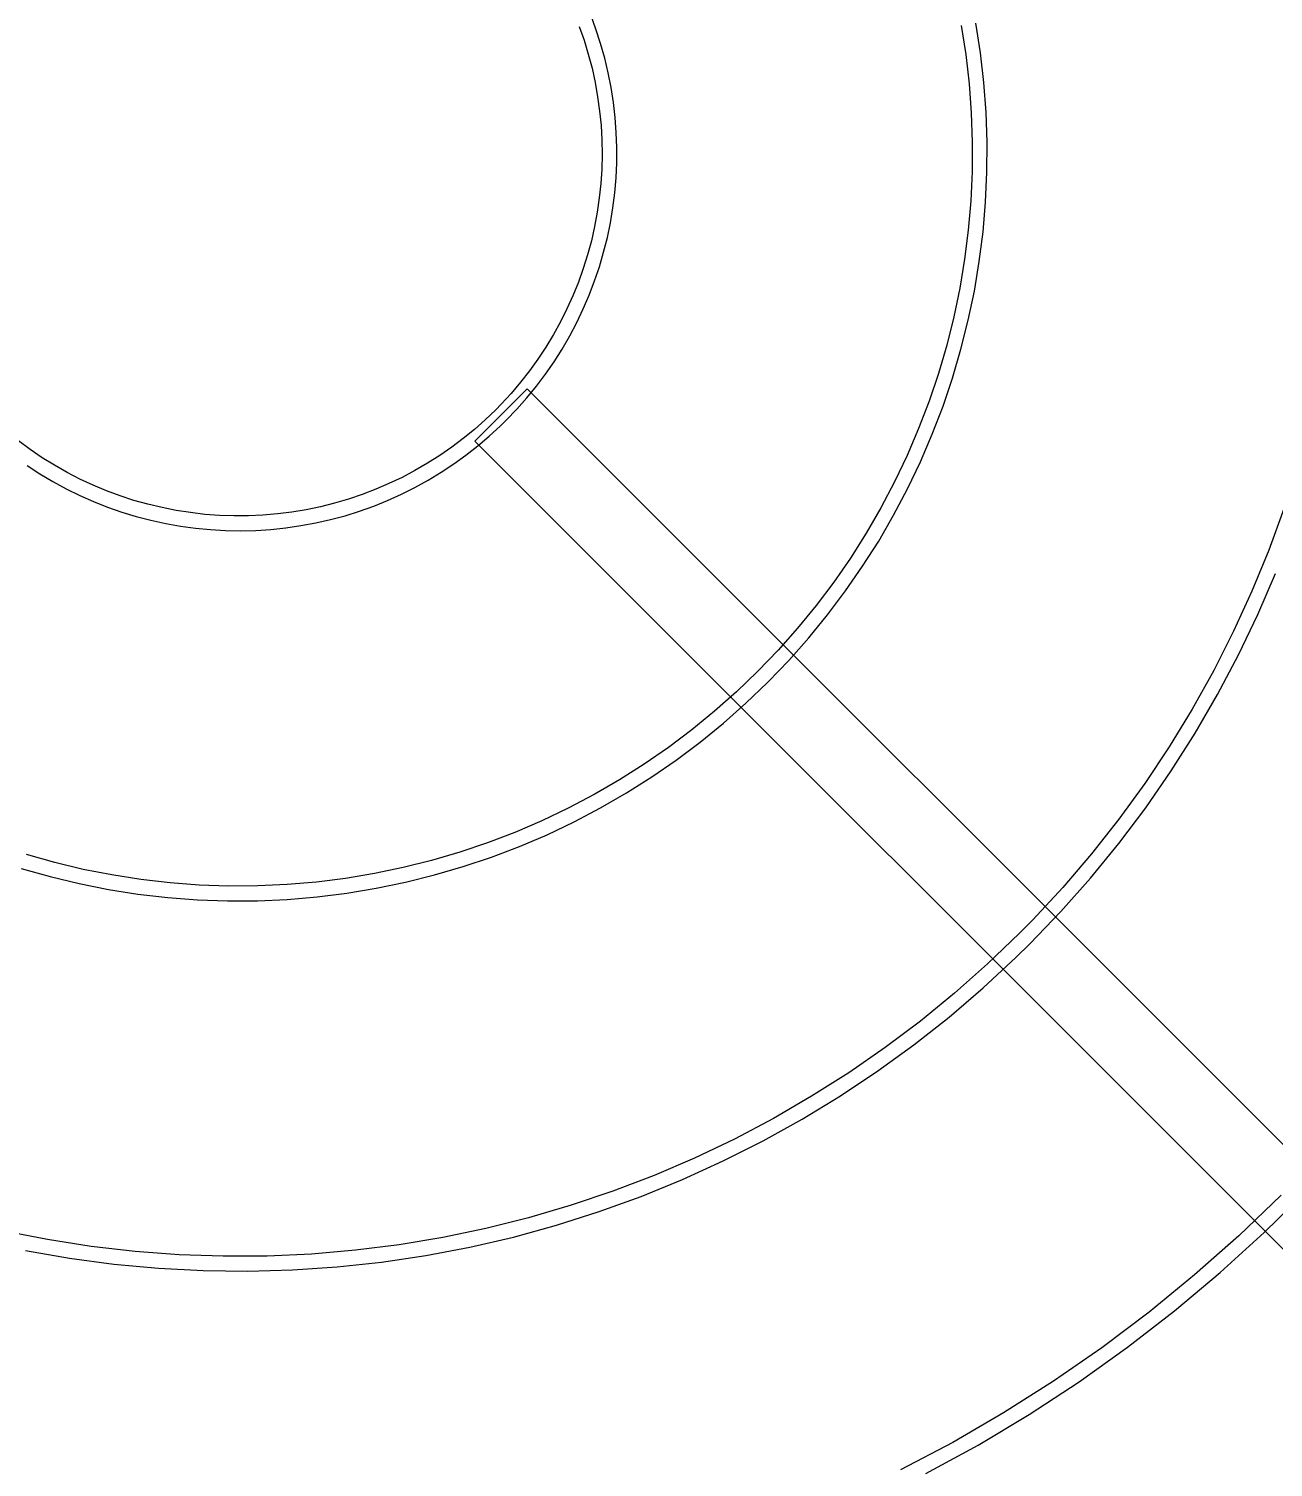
# Model space of a CAD drawing. Header units: millimetres. Extents: x -22227 to 20164, y 15335 to 61747.
# Drawn here: x -6301.8 to -6133.8, y 59269.5 to 59463.7 of the extents above; entities that cross this region are included whole.
import ezdxf

# ---------------------------------------------------------------- set-up
doc = ezdxf.new("R2010")
doc.units = ezdxf.units.MM
for name, color, linetype, lineweight in [('A-ANNO-DIMS', 7, 'Continuous', 9), ('A-ANNO-DIMS-170', 7, 'Continuous', 9), ('A-DETL-THIN', 7, 'Continuous', 9), ('M-EQPM', 7, 'Continuous', 5)]:
    doc.layers.add(name, color=color, linetype=linetype, lineweight=lineweight)
doc.styles.add('Arial_2', font='arial.ttf', dxfattribs={"width": 0.8, "height": 340})
doc.dimstyles.new('AK_DIM_2_0_Arial', dxfattribs={"dimscale": 304.8, "dimtxt": 346.888196, "dimasz": 0.278871, "dimexe": 0.557743, "dimexo": 0.557743, "dimgap": 0.055774, "dimtad": 1, "dimdec": 0, "dimzin": 0, "dimdsep": 46, "dimtxsty": 'Arial_2', "dimblk1": 'OBLIQUE', "dimblk2": 'OBLIQUE', "dimsah": 1, "dimcen": 0.09, "dimadec": 0, "dimazin": 0, "dimtfac": 1, "dimtdec": 4, "dimtix": 1, "dimtmove": 0, "dimatfit": 3, "dimfxl": 1, "dimtvp": 1, "dimtolj": 1, "dimtzin": 0, "dimarcsym": 2})

# ---------------------------------------------------------------- blocks, each defined once
blk = doc.blocks.new('DanNong_VRV - OD-A-1-1235631-MẶT BẰNG BỐ TRÍ THIẾT BỊ')
at = {"layer": 'M-EQPM'}
for p, q in [((-403.61, 156.4), (-410.68, 149.33)), ((-403.61, 156.4), (-410.68, 149.33)), ((-214.1, -33.1), (-403.61, 156.4)), ((-403.61, 156.4), (-211.28, -35.93)), ((-218.35, -43), (-410.68, 149.33)), ((-410.68, 149.33), (-221.18, -40.17))]:
    blk.add_line(p, q, dxfattribs=at)
at = {"layer": 'M-EQPM', "flags": 128}
for points in [[(-301.45, 140.2), (-303.48, 134.6), (-305.74, 129.08), (-308.21, 123.66), (-310.9, 118.34), (-313.8, 113.13), (-316.91, 108.05), (-320.22, 103.09), (-323.72, 98.27), (-327.41, 93.59), (-331.29, 89.06), (-335.34, 84.69), (-337.14, 82.86)], [(-335.73, 81.45), (-331.54, 85.8), (-327.54, 90.32), (-323.71, 95), (-320.08, 99.82), (-316.64, 104.79), (-313.41, 109.89), (-310.38, 115.11), (-307.56, 120.46), (-304.96, 125.91), (-302.58, 131.46)], [(-345.01, 205.45), (-344.4, 201.53), (-343.95, 197.6), (-343.65, 193.65), (-343.51, 189.69), (-343.53, 185.74), (-343.71, 181.78), (-344.05, 177.83), (-344.54, 173.91), (-345.19, 170), (-346, 166.12), (-346.96, 162.28), (-348.07, 158.48), (-349.34, 154.73), (-350.75, 151.03), (-352.31, 147.39), (-354.02, 143.82), (-355.86, 140.31), (-357.85, 136.89), (-359.97, 133.54), (-362.22, 130.29), (-364.6, 127.12), (-367.11, 124.06), (-369.73, 121.09), (-372.48, 118.24), (-372.5, 118.22)], [(-371.08, 116.8), (-368.28, 119.72), (-365.6, 122.74), (-363.05, 125.87), (-360.62, 129.1), (-358.32, 132.42), (-356.15, 135.83), (-354.13, 139.32), (-352.24, 142.9), (-350.5, 146.54), (-348.91, 150.25), (-347.46, 154.03), (-346.17, 157.85), (-345.04, 161.73), (-344.05, 165.65), (-343.23, 169.6), (-342.57, 173.59), (-342.06, 177.6), (-341.72, 181.62), (-341.53, 185.66), (-341.51, 189.7), (-341.65, 193.73), (-341.95, 197.76), (-342.41, 201.78), (-343.04, 205.77)], [(-406.44, 152.16), (-405.02, 153.63), (-403.67, 155.16), (-402.38, 156.74), (-401.15, 158.37), (-399.99, 160.04), (-398.9, 161.77), (-397.88, 163.53), (-396.92, 165.33), (-396.05, 167.18), (-395.24, 169.05), (-394.51, 170.96), (-393.86, 172.89), (-393.29, 174.85), (-392.79, 176.82), (-392.37, 178.82), (-392.04, 180.83), (-391.78, 182.86), (-391.61, 184.89), (-391.52, 186.93), (-391.51, 188.97), (-391.58, 191.01), (-391.73, 193.04), (-391.96, 195.07), (-392.28, 197.08), (-392.67, 199.08), (-393.14, 201.07), (-393.7, 203.03), (-394.33, 204.97), (-395.04, 206.88)], [(-396.58, 205.31), (-395.93, 203.46), (-395.36, 201.58), (-394.86, 199.69), (-394.44, 197.77), (-394.1, 195.84), (-393.83, 193.9), (-393.64, 191.95), (-393.53, 190), (-393.5, 188.04), (-393.55, 186.08), (-393.67, 184.12), (-393.88, 182.17), (-394.16, 180.23), (-394.51, 178.31), (-394.95, 176.39), (-395.46, 174.5), (-396.05, 172.63), (-396.71, 170.79), (-397.44, 168.97), (-398.25, 167.18), (-399.12, 165.43), (-400.07, 163.71), (-401.08, 162.04), (-402.16, 160.4), (-403.31, 158.81), (-404.52, 157.27), (-405.78, 155.77), (-407.11, 154.33), (-407.85, 153.57)], [(-471.14, 146.02), (-469.43, 144.91), (-467.67, 143.87), (-465.88, 142.9), (-464.05, 142), (-462.18, 141.17), (-460.28, 140.42), (-458.36, 139.75), (-456.41, 139.16), (-454.43, 138.64), (-452.44, 138.2), (-450.43, 137.84), (-448.41, 137.57), (-446.38, 137.37), (-444.35, 137.26), (-442.31, 137.22), (-440.27, 137.27), (-438.23, 137.4), (-436.2, 137.61), (-434.18, 137.91), (-432.18, 138.28), (-430.19, 138.73), (-428.22, 139.26), (-426.27, 139.87), (-424.35, 140.56), (-422.46, 141.32), (-420.6, 142.16), (-418.78, 143.08), (-416.99, 144.06), (-415.25, 145.12), (-413.54, 146.24), (-411.89, 147.43), (-410.28, 148.69), (-408.73, 150.01), (-407.22, 151.39), (-406.44, 152.16)], [(-407.85, 153.57), (-409.27, 152.22), (-410.73, 150.92), (-412.25, 149.68), (-413.81, 148.5), (-415.43, 147.38), (-417.08, 146.33), (-418.78, 145.35), (-420.51, 144.43), (-422.28, 143.59), (-424.08, 142.82), (-425.91, 142.12), (-427.77, 141.49), (-429.65, 140.94), (-431.55, 140.46), (-433.47, 140.06), (-435.4, 139.74), (-437.35, 139.49), (-439.3, 139.33), (-441.26, 139.24), (-443.22, 139.23), (-445.17, 139.3), (-447.13, 139.44), (-449.08, 139.67), (-451.01, 139.97), (-452.93, 140.35), (-454.84, 140.8), (-456.73, 141.33), (-458.59, 141.94), (-460.43, 142.62), (-462.24, 143.37), (-464.02, 144.2), (-465.76, 145.09), (-467.47, 146.06), (-469.13, 147.09), (-470.76, 148.19), (-472.33, 149.35)], [(-471.95, 91.61), (-468.06, 90.51), (-464.13, 89.57), (-460.17, 88.78), (-456.18, 88.15), (-452.17, 87.69), (-448.14, 87.38), (-444.1, 87.24), (-440.06, 87.25), (-436.03, 87.43), (-432, 87.77), (-427.99, 88.27), (-424.01, 88.93), (-420.05, 89.75), (-416.13, 90.73), (-412.25, 91.86), (-408.43, 93.14), (-404.65, 94.58), (-400.94, 96.17), (-397.29, 97.91), (-393.71, 99.79), (-390.22, 101.81), (-386.8, 103.97), (-383.48, 106.26), (-380.25, 108.69), (-377.12, 111.24), (-374.09, 113.92), (-371.17, 116.71), (-371.08, 116.8)], [(-372.5, 118.22), (-375.35, 115.48), (-378.31, 112.85), (-381.38, 110.34), (-384.54, 107.96), (-387.8, 105.71), (-391.14, 103.59), (-394.57, 101.6), (-398.07, 99.75), (-401.64, 98.05), (-405.28, 96.48), (-408.98, 95.07), (-412.73, 93.8), (-416.53, 92.69), (-420.37, 91.73), (-424.25, 90.92), (-428.16, 90.27), (-432.08, 89.77), (-436.03, 89.43), (-439.99, 89.25), (-443.95, 89.23), (-447.9, 89.37), (-451.85, 89.67), (-455.79, 90.12), (-459.7, 90.73), (-463.58, 91.49), (-467.43, 92.41), (-471.25, 93.49)], [(-337.14, 82.86), (-341.44, 78.73), (-345.9, 74.78), (-350.51, 71.01), (-355.27, 67.42), (-360.17, 64.03), (-365.2, 60.84), (-370.36, 57.85), (-375.63, 55.07), (-381.01, 52.5), (-386.49, 50.15), (-392.05, 48.02), (-397.7, 46.12), (-403.42, 44.44), (-409.2, 42.99), (-415.03, 41.78), (-420.91, 40.79), (-426.82, 40.05), (-432.76, 39.54), (-438.72, 39.27), (-444.68, 39.24), (-450.63, 39.44), (-456.57, 39.89), (-462.5, 40.57), (-468.38, 41.49), (-474.23, 42.64)], [(-471.36, 40.01), (-465.41, 38.97), (-459.42, 38.17), (-453.4, 37.62), (-447.37, 37.3), (-441.33, 37.23), (-435.3, 37.39), (-429.27, 37.8), (-423.27, 38.45), (-417.29, 39.34), (-411.36, 40.47), (-405.48, 41.83), (-399.65, 43.43), (-393.9, 45.26), (-388.22, 47.32), (-382.63, 49.6), (-377.13, 52.11), (-371.74, 54.83), (-366.46, 57.76), (-361.31, 60.91), (-356.28, 64.26), (-351.39, 67.81), (-346.65, 71.55), (-342.06, 75.47), (-337.63, 79.58), (-335.73, 81.45)], [(-301.79, 47.51), (-307.53, 41.99), (-313.48, 36.71), (-319.64, 31.67), (-326, 26.89), (-332.55, 22.36), (-339.27, 18.09), (-346.15, 14.1), (-353.19, 10.39)], [(-349.78, 9.89), (-342.72, 13.74), (-335.82, 17.87), (-329.09, 22.27), (-322.55, 26.94), (-316.19, 31.86), (-310.04, 37.04), (-304.1, 42.46), (-300.37, 46.09)]]:
    blk.add_lwpolyline(points, dxfattribs=at)
blk = doc.blocks.new('DanNong_VRV - OD-A-1-V174-MẶT BẰNG BỐ TRÍ THIẾT BỊ')
at = {"layer": 'A-DETL-THIN'}
blk.add_line((-371.17, 116.71), (-371.08, 116.8), dxfattribs=at)
at = {"layer": 'M-EQPM'}
for p, q in [((-403.61, 156.4), (-410.68, 149.33)), ((-403.61, 156.4), (-410.68, 149.33)), ((-403.61, 156.4), (-410.68, 149.33)), ((-403.61, 156.4), (-410.68, 149.33)), ((-214.1, -33.1), (-403.61, 156.4)), ((-403.61, 156.4), (-211.28, -35.93)), ((-214.1, -33.1), (-403.61, 156.4)), ((-403.61, 156.4), (-211.28, -35.93)), ((-218.35, -43), (-410.68, 149.33)), ((-410.68, 149.33), (-221.18, -40.17)), ((-218.35, -43), (-410.68, 149.33)), ((-410.68, 149.33), (-221.18, -40.17))]:
    blk.add_line(p, q, dxfattribs=at)
at = {"layer": 'M-EQPM', "flags": 128}
for points in [[(-301.45, 140.2), (-303.48, 134.6), (-305.74, 129.08), (-308.21, 123.66), (-310.9, 118.34), (-313.8, 113.13), (-316.91, 108.05), (-320.22, 103.09), (-323.72, 98.27), (-327.41, 93.59), (-331.29, 89.06), (-335.34, 84.69), (-337.14, 82.86)], [(-301.45, 140.2), (-303.48, 134.6), (-305.74, 129.08), (-308.21, 123.66), (-310.9, 118.34), (-313.8, 113.13), (-316.91, 108.05), (-320.22, 103.09), (-323.72, 98.27), (-327.41, 93.59), (-331.29, 89.06), (-335.34, 84.69), (-337.14, 82.86)], [(-335.73, 81.45), (-331.54, 85.8), (-327.54, 90.32), (-323.71, 95), (-320.08, 99.82), (-316.64, 104.79), (-313.41, 109.89), (-310.38, 115.11), (-307.56, 120.46), (-304.96, 125.91), (-302.58, 131.46)], [(-335.73, 81.45), (-331.54, 85.8), (-327.54, 90.32), (-323.71, 95), (-320.08, 99.82), (-316.64, 104.79), (-313.41, 109.89), (-310.38, 115.11), (-307.56, 120.46), (-304.96, 125.91), (-302.58, 131.46)], [(-345.01, 205.45), (-344.4, 201.53), (-343.95, 197.6), (-343.65, 193.65), (-343.51, 189.69), (-343.53, 185.74), (-343.71, 181.78), (-344.05, 177.83), (-344.54, 173.91), (-345.19, 170), (-346, 166.12), (-346.96, 162.28), (-348.07, 158.48), (-349.34, 154.73), (-350.75, 151.03), (-352.31, 147.39), (-354.02, 143.82), (-355.86, 140.31), (-357.85, 136.89), (-359.97, 133.54), (-362.22, 130.29), (-364.6, 127.12), (-367.11, 124.06), (-369.73, 121.09), (-372.48, 118.24), (-372.5, 118.22)], [(-345.01, 205.45), (-344.4, 201.53), (-343.95, 197.6), (-343.65, 193.65), (-343.51, 189.69), (-343.53, 185.74), (-343.71, 181.78), (-344.05, 177.83), (-344.54, 173.91), (-345.19, 170), (-346, 166.12), (-346.96, 162.28), (-348.07, 158.48), (-349.34, 154.73), (-350.75, 151.03), (-352.31, 147.39), (-354.02, 143.82), (-355.86, 140.31), (-357.85, 136.89), (-359.97, 133.54), (-362.22, 130.29), (-364.6, 127.12), (-367.11, 124.06), (-369.73, 121.09), (-372.48, 118.24), (-372.5, 118.22)], [(-371.08, 116.8), (-368.28, 119.72), (-365.6, 122.74), (-363.05, 125.87), (-360.62, 129.1), (-358.32, 132.42), (-356.15, 135.83), (-354.13, 139.32), (-352.24, 142.9), (-350.5, 146.54), (-348.91, 150.25), (-347.46, 154.03), (-346.17, 157.85), (-345.04, 161.73), (-344.05, 165.65), (-343.23, 169.6), (-342.57, 173.59), (-342.06, 177.6), (-341.72, 181.62), (-341.53, 185.66), (-341.51, 189.7), (-341.65, 193.73), (-341.95, 197.76), (-342.41, 201.78), (-343.04, 205.77)], [(-371.08, 116.8), (-368.28, 119.72), (-365.6, 122.74), (-363.05, 125.87), (-360.62, 129.1), (-358.32, 132.42), (-356.15, 135.83), (-354.13, 139.32), (-352.24, 142.9), (-350.5, 146.54), (-348.91, 150.25), (-347.46, 154.03), (-346.17, 157.85), (-345.04, 161.73), (-344.05, 165.65), (-343.23, 169.6), (-342.57, 173.59), (-342.06, 177.6), (-341.72, 181.62), (-341.53, 185.66), (-341.51, 189.7), (-341.65, 193.73), (-341.95, 197.76), (-342.41, 201.78), (-343.04, 205.77)], [(-406.44, 152.16), (-405.02, 153.63), (-403.67, 155.16), (-402.38, 156.74), (-401.15, 158.37), (-399.99, 160.04), (-398.9, 161.77), (-397.88, 163.53), (-396.92, 165.33), (-396.05, 167.18), (-395.24, 169.05), (-394.51, 170.96), (-393.86, 172.89), (-393.29, 174.85), (-392.79, 176.82), (-392.37, 178.82), (-392.04, 180.83), (-391.78, 182.86), (-391.61, 184.89), (-391.52, 186.93), (-391.51, 188.97), (-391.58, 191.01), (-391.73, 193.04), (-391.96, 195.07), (-392.28, 197.08), (-392.67, 199.08), (-393.14, 201.07), (-393.7, 203.03), (-394.33, 204.97), (-395.04, 206.88)], [(-406.44, 152.16), (-405.02, 153.63), (-403.67, 155.16), (-402.38, 156.74), (-401.15, 158.37), (-399.99, 160.04), (-398.9, 161.77), (-397.88, 163.53), (-396.92, 165.33), (-396.05, 167.18), (-395.24, 169.05), (-394.51, 170.96), (-393.86, 172.89), (-393.29, 174.85), (-392.79, 176.82), (-392.37, 178.82), (-392.04, 180.83), (-391.78, 182.86), (-391.61, 184.89), (-391.52, 186.93), (-391.51, 188.97), (-391.58, 191.01), (-391.73, 193.04), (-391.96, 195.07), (-392.28, 197.08), (-392.67, 199.08), (-393.14, 201.07), (-393.7, 203.03), (-394.33, 204.97), (-395.04, 206.88)], [(-396.58, 205.31), (-395.93, 203.46), (-395.36, 201.58), (-394.86, 199.69), (-394.44, 197.77), (-394.1, 195.84), (-393.83, 193.9), (-393.64, 191.95), (-393.53, 190), (-393.5, 188.04), (-393.55, 186.08), (-393.67, 184.12), (-393.88, 182.17), (-394.16, 180.23), (-394.51, 178.31), (-394.95, 176.39), (-395.46, 174.5), (-396.05, 172.63), (-396.71, 170.79), (-397.44, 168.97), (-398.25, 167.18), (-399.12, 165.43), (-400.07, 163.71), (-401.08, 162.04), (-402.16, 160.4), (-403.31, 158.81), (-404.52, 157.27), (-405.78, 155.77), (-407.11, 154.33), (-407.85, 153.57)], [(-396.58, 205.31), (-395.93, 203.46), (-395.36, 201.58), (-394.86, 199.69), (-394.44, 197.77), (-394.1, 195.84), (-393.83, 193.9), (-393.64, 191.95), (-393.53, 190), (-393.5, 188.04), (-393.55, 186.08), (-393.67, 184.12), (-393.88, 182.17), (-394.16, 180.23), (-394.51, 178.31), (-394.95, 176.39), (-395.46, 174.5), (-396.05, 172.63), (-396.71, 170.79), (-397.44, 168.97), (-398.25, 167.18), (-399.12, 165.43), (-400.07, 163.71), (-401.08, 162.04), (-402.16, 160.4), (-403.31, 158.81), (-404.52, 157.27), (-405.78, 155.77), (-407.11, 154.33), (-407.85, 153.57)], [(-471.14, 146.02), (-469.43, 144.91), (-467.67, 143.87), (-465.88, 142.9), (-464.05, 142), (-462.18, 141.17), (-460.28, 140.42), (-458.36, 139.75), (-456.41, 139.16), (-454.43, 138.64), (-452.44, 138.2), (-450.43, 137.84), (-448.41, 137.57), (-446.38, 137.37), (-444.35, 137.26), (-442.31, 137.22), (-440.27, 137.27), (-438.23, 137.4), (-436.2, 137.61), (-434.18, 137.91), (-432.18, 138.28), (-430.19, 138.73), (-428.22, 139.26), (-426.27, 139.87), (-424.35, 140.56), (-422.46, 141.32), (-420.6, 142.16), (-418.78, 143.08), (-416.99, 144.06), (-415.25, 145.12), (-413.54, 146.24), (-411.89, 147.43), (-410.28, 148.69), (-408.73, 150.01), (-407.22, 151.39), (-406.44, 152.16)], [(-471.14, 146.02), (-469.43, 144.91), (-467.67, 143.87), (-465.88, 142.9), (-464.05, 142), (-462.18, 141.17), (-460.28, 140.42), (-458.36, 139.75), (-456.41, 139.16), (-454.43, 138.64), (-452.44, 138.2), (-450.43, 137.84), (-448.41, 137.57), (-446.38, 137.37), (-444.35, 137.26), (-442.31, 137.22), (-440.27, 137.27), (-438.23, 137.4), (-436.2, 137.61), (-434.18, 137.91), (-432.18, 138.28), (-430.19, 138.73), (-428.22, 139.26), (-426.27, 139.87), (-424.35, 140.56), (-422.46, 141.32), (-420.6, 142.16), (-418.78, 143.08), (-416.99, 144.06), (-415.25, 145.12), (-413.54, 146.24), (-411.89, 147.43), (-410.28, 148.69), (-408.73, 150.01), (-407.22, 151.39), (-406.44, 152.16)], [(-407.85, 153.57), (-409.27, 152.22), (-410.73, 150.92), (-412.25, 149.68), (-413.81, 148.5), (-415.43, 147.38), (-417.08, 146.33), (-418.78, 145.35), (-420.51, 144.43), (-422.28, 143.59), (-424.08, 142.82), (-425.91, 142.12), (-427.77, 141.49), (-429.65, 140.94), (-431.55, 140.46), (-433.47, 140.06), (-435.4, 139.74), (-437.35, 139.49), (-439.3, 139.33), (-441.26, 139.24), (-443.22, 139.23), (-445.17, 139.3), (-447.13, 139.44), (-449.08, 139.67), (-451.01, 139.97), (-452.93, 140.35), (-454.84, 140.8), (-456.73, 141.33), (-458.59, 141.94), (-460.43, 142.62), (-462.24, 143.37), (-464.02, 144.2), (-465.76, 145.09), (-467.47, 146.06), (-469.13, 147.09), (-470.76, 148.19), (-472.33, 149.35)], [(-407.85, 153.57), (-409.27, 152.22), (-410.73, 150.92), (-412.25, 149.68), (-413.81, 148.5), (-415.43, 147.38), (-417.08, 146.33), (-418.78, 145.35), (-420.51, 144.43), (-422.28, 143.59), (-424.08, 142.82), (-425.91, 142.12), (-427.77, 141.49), (-429.65, 140.94), (-431.55, 140.46), (-433.47, 140.06), (-435.4, 139.74), (-437.35, 139.49), (-439.3, 139.33), (-441.26, 139.24), (-443.22, 139.23), (-445.17, 139.3), (-447.13, 139.44), (-449.08, 139.67), (-451.01, 139.97), (-452.93, 140.35), (-454.84, 140.8), (-456.73, 141.33), (-458.59, 141.94), (-460.43, 142.62), (-462.24, 143.37), (-464.02, 144.2), (-465.76, 145.09), (-467.47, 146.06), (-469.13, 147.09), (-470.76, 148.19), (-472.33, 149.35)], [(-471.95, 91.61), (-468.06, 90.51), (-464.13, 89.57), (-460.17, 88.78), (-456.18, 88.15), (-452.17, 87.69), (-448.14, 87.38), (-444.1, 87.24), (-440.06, 87.25), (-436.03, 87.43), (-432, 87.77), (-427.99, 88.27), (-424.01, 88.93), (-420.05, 89.75), (-416.13, 90.73), (-412.25, 91.86), (-408.43, 93.14), (-404.65, 94.58), (-400.94, 96.17), (-397.29, 97.91), (-393.71, 99.79), (-390.22, 101.81), (-386.8, 103.97), (-383.48, 106.26), (-380.25, 108.69), (-377.12, 111.24), (-374.09, 113.92), (-371.17, 116.71), (-371.08, 116.8)], [(-471.95, 91.61), (-468.06, 90.51), (-464.13, 89.57), (-460.17, 88.78), (-456.18, 88.15), (-452.17, 87.69), (-448.14, 87.38), (-444.1, 87.24), (-440.06, 87.25), (-436.03, 87.43), (-432, 87.77), (-427.99, 88.27), (-424.01, 88.93), (-420.05, 89.75), (-416.13, 90.73), (-412.25, 91.86), (-408.43, 93.14), (-404.65, 94.58), (-400.94, 96.17), (-397.29, 97.91), (-393.71, 99.79), (-390.22, 101.81), (-386.8, 103.97), (-383.48, 106.26), (-380.25, 108.69), (-377.12, 111.24), (-374.09, 113.92), (-371.17, 116.71), (-371.08, 116.8)], [(-372.5, 118.22), (-375.35, 115.48), (-378.31, 112.85), (-381.38, 110.34), (-384.54, 107.96), (-387.8, 105.71), (-391.14, 103.59), (-394.57, 101.6), (-398.07, 99.75), (-401.64, 98.05), (-405.28, 96.48), (-408.98, 95.07), (-412.73, 93.8), (-416.53, 92.69), (-420.37, 91.73), (-424.25, 90.92), (-428.16, 90.27), (-432.08, 89.77), (-436.03, 89.43), (-439.99, 89.25), (-443.95, 89.23), (-447.9, 89.37), (-451.85, 89.67), (-455.79, 90.12), (-459.7, 90.73), (-463.58, 91.49), (-467.43, 92.41), (-471.25, 93.49)], [(-372.5, 118.22), (-375.35, 115.48), (-378.31, 112.85), (-381.38, 110.34), (-384.54, 107.96), (-387.8, 105.71), (-391.14, 103.59), (-394.57, 101.6), (-398.07, 99.75), (-401.64, 98.05), (-405.28, 96.48), (-408.98, 95.07), (-412.73, 93.8), (-416.53, 92.69), (-420.37, 91.73), (-424.25, 90.92), (-428.16, 90.27), (-432.08, 89.77), (-436.03, 89.43), (-439.99, 89.25), (-443.95, 89.23), (-447.9, 89.37), (-451.85, 89.67), (-455.79, 90.12), (-459.7, 90.73), (-463.58, 91.49), (-467.43, 92.41), (-471.25, 93.49)], [(-337.14, 82.86), (-341.44, 78.73), (-345.9, 74.78), (-350.51, 71.01), (-355.27, 67.42), (-360.17, 64.03), (-365.2, 60.84), (-370.36, 57.85), (-375.63, 55.07), (-381.01, 52.5), (-386.49, 50.15), (-392.05, 48.02), (-397.7, 46.12), (-403.42, 44.44), (-409.2, 42.99), (-415.03, 41.78), (-420.91, 40.79), (-426.82, 40.05), (-432.76, 39.54), (-438.72, 39.27), (-444.68, 39.24), (-450.63, 39.44), (-456.57, 39.89), (-462.5, 40.57), (-468.38, 41.49), (-474.23, 42.64)], [(-337.14, 82.86), (-341.44, 78.73), (-345.9, 74.78), (-350.51, 71.01), (-355.27, 67.42), (-360.17, 64.03), (-365.2, 60.84), (-370.36, 57.85), (-375.63, 55.07), (-381.01, 52.5), (-386.49, 50.15), (-392.05, 48.02), (-397.7, 46.12), (-403.42, 44.44), (-409.2, 42.99), (-415.03, 41.78), (-420.91, 40.79), (-426.82, 40.05), (-432.76, 39.54), (-438.72, 39.27), (-444.68, 39.24), (-450.63, 39.44), (-456.57, 39.89), (-462.5, 40.57), (-468.38, 41.49), (-474.23, 42.64)], [(-471.36, 40.01), (-465.41, 38.97), (-459.42, 38.17), (-453.4, 37.62), (-447.37, 37.3), (-441.33, 37.23), (-435.3, 37.39), (-429.27, 37.8), (-423.27, 38.45), (-417.29, 39.34), (-411.36, 40.47), (-405.48, 41.83), (-399.65, 43.43), (-393.9, 45.26), (-388.22, 47.32), (-382.63, 49.6), (-377.13, 52.11), (-371.74, 54.83), (-366.46, 57.76), (-361.31, 60.91), (-356.28, 64.26), (-351.39, 67.81), (-346.65, 71.55), (-342.06, 75.47), (-337.63, 79.58), (-335.73, 81.45)], [(-471.36, 40.01), (-465.41, 38.97), (-459.42, 38.17), (-453.4, 37.62), (-447.37, 37.3), (-441.33, 37.23), (-435.3, 37.39), (-429.27, 37.8), (-423.27, 38.45), (-417.29, 39.34), (-411.36, 40.47), (-405.48, 41.83), (-399.65, 43.43), (-393.9, 45.26), (-388.22, 47.32), (-382.63, 49.6), (-377.13, 52.11), (-371.74, 54.83), (-366.46, 57.76), (-361.31, 60.91), (-356.28, 64.26), (-351.39, 67.81), (-346.65, 71.55), (-342.06, 75.47), (-337.63, 79.58), (-335.73, 81.45)], [(-301.79, 47.51), (-307.53, 41.99), (-313.48, 36.71), (-319.64, 31.67), (-326, 26.89), (-332.55, 22.36), (-339.27, 18.09), (-346.15, 14.1), (-353.19, 10.39)], [(-301.79, 47.51), (-307.53, 41.99), (-313.48, 36.71), (-319.64, 31.67), (-326, 26.89), (-332.55, 22.36), (-339.27, 18.09), (-346.15, 14.1), (-353.19, 10.39)], [(-349.78, 9.89), (-342.72, 13.74), (-335.82, 17.87), (-329.09, 22.27), (-322.55, 26.94), (-316.19, 31.86), (-310.04, 37.04), (-304.1, 42.46), (-300.37, 46.09)], [(-349.78, 9.89), (-342.72, 13.74), (-335.82, 17.87), (-329.09, 22.27), (-322.55, 26.94), (-316.19, 31.86), (-310.04, 37.04), (-304.1, 42.46), (-300.37, 46.09)]]:
    blk.add_lwpolyline(points, dxfattribs=at)
blk = doc.blocks.new('DanNong_VRV - OD-A-1-V179-MẶT BẰNG BỐ TRÍ THIẾT BỊ')
at = {"layer": 'A-DETL-THIN'}
blk.add_line((-371.17, 116.71), (-371.08, 116.8), dxfattribs=at)
blk.add_line((-371.17, 116.71), (-371.08, 116.8), dxfattribs=at)
at = {"layer": 'M-EQPM'}
for p, q in [((-403.61, 156.4), (-410.68, 149.33)), ((-403.61, 156.4), (-410.68, 149.33)), ((-403.61, 156.4), (-410.68, 149.33)), ((-403.61, 156.4), (-410.68, 149.33)), ((-214.1, -33.1), (-403.61, 156.4)), ((-403.61, 156.4), (-211.28, -35.93)), ((-214.1, -33.1), (-403.61, 156.4)), ((-403.61, 156.4), (-211.28, -35.93)), ((-218.35, -43), (-410.68, 149.33)), ((-410.68, 149.33), (-221.18, -40.17)), ((-218.35, -43), (-410.68, 149.33)), ((-410.68, 149.33), (-221.18, -40.17))]:
    blk.add_line(p, q, dxfattribs=at)
at = {"layer": 'M-EQPM', "flags": 128}
for points in [[(-301.45, 140.2), (-303.48, 134.6), (-305.74, 129.08), (-308.21, 123.66), (-310.9, 118.34), (-313.8, 113.13), (-316.91, 108.05), (-320.22, 103.09), (-323.72, 98.27), (-327.41, 93.59), (-331.29, 89.06), (-335.34, 84.69), (-337.14, 82.86)], [(-301.45, 140.2), (-303.48, 134.6), (-305.74, 129.08), (-308.21, 123.66), (-310.9, 118.34), (-313.8, 113.13), (-316.91, 108.05), (-320.22, 103.09), (-323.72, 98.27), (-327.41, 93.59), (-331.29, 89.06), (-335.34, 84.69), (-337.14, 82.86)], [(-335.73, 81.45), (-331.54, 85.8), (-327.54, 90.32), (-323.71, 95), (-320.08, 99.82), (-316.64, 104.79), (-313.41, 109.89), (-310.38, 115.11), (-307.56, 120.46), (-304.96, 125.91), (-302.58, 131.46)], [(-335.73, 81.45), (-331.54, 85.8), (-327.54, 90.32), (-323.71, 95), (-320.08, 99.82), (-316.64, 104.79), (-313.41, 109.89), (-310.38, 115.11), (-307.56, 120.46), (-304.96, 125.91), (-302.58, 131.46)], [(-345.01, 205.45), (-344.4, 201.53), (-343.95, 197.6), (-343.65, 193.65), (-343.51, 189.69), (-343.53, 185.74), (-343.71, 181.78), (-344.05, 177.83), (-344.54, 173.91), (-345.19, 170), (-346, 166.12), (-346.96, 162.28), (-348.07, 158.48), (-349.34, 154.73), (-350.75, 151.03), (-352.31, 147.39), (-354.02, 143.82), (-355.86, 140.31), (-357.85, 136.89), (-359.97, 133.54), (-362.22, 130.29), (-364.6, 127.12), (-367.11, 124.06), (-369.73, 121.09), (-372.48, 118.24), (-372.5, 118.22)], [(-345.01, 205.45), (-344.4, 201.53), (-343.95, 197.6), (-343.65, 193.65), (-343.51, 189.69), (-343.53, 185.74), (-343.71, 181.78), (-344.05, 177.83), (-344.54, 173.91), (-345.19, 170), (-346, 166.12), (-346.96, 162.28), (-348.07, 158.48), (-349.34, 154.73), (-350.75, 151.03), (-352.31, 147.39), (-354.02, 143.82), (-355.86, 140.31), (-357.85, 136.89), (-359.97, 133.54), (-362.22, 130.29), (-364.6, 127.12), (-367.11, 124.06), (-369.73, 121.09), (-372.48, 118.24), (-372.5, 118.22)], [(-371.08, 116.8), (-368.28, 119.72), (-365.6, 122.74), (-363.05, 125.87), (-360.62, 129.1), (-358.32, 132.42), (-356.15, 135.83), (-354.13, 139.32), (-352.24, 142.9), (-350.5, 146.54), (-348.91, 150.25), (-347.46, 154.03), (-346.17, 157.85), (-345.04, 161.73), (-344.05, 165.65), (-343.23, 169.6), (-342.57, 173.59), (-342.06, 177.6), (-341.72, 181.62), (-341.53, 185.66), (-341.51, 189.7), (-341.65, 193.73), (-341.95, 197.76), (-342.41, 201.78), (-343.04, 205.77)], [(-371.08, 116.8), (-368.28, 119.72), (-365.6, 122.74), (-363.05, 125.87), (-360.62, 129.1), (-358.32, 132.42), (-356.15, 135.83), (-354.13, 139.32), (-352.24, 142.9), (-350.5, 146.54), (-348.91, 150.25), (-347.46, 154.03), (-346.17, 157.85), (-345.04, 161.73), (-344.05, 165.65), (-343.23, 169.6), (-342.57, 173.59), (-342.06, 177.6), (-341.72, 181.62), (-341.53, 185.66), (-341.51, 189.7), (-341.65, 193.73), (-341.95, 197.76), (-342.41, 201.78), (-343.04, 205.77)], [(-406.44, 152.16), (-405.02, 153.63), (-403.67, 155.16), (-402.38, 156.74), (-401.15, 158.37), (-399.99, 160.04), (-398.9, 161.77), (-397.88, 163.53), (-396.92, 165.33), (-396.05, 167.18), (-395.24, 169.05), (-394.51, 170.96), (-393.86, 172.89), (-393.29, 174.85), (-392.79, 176.82), (-392.37, 178.82), (-392.04, 180.83), (-391.78, 182.86), (-391.61, 184.89), (-391.52, 186.93), (-391.51, 188.97), (-391.58, 191.01), (-391.73, 193.04), (-391.96, 195.07), (-392.28, 197.08), (-392.67, 199.08), (-393.14, 201.07), (-393.7, 203.03), (-394.33, 204.97), (-395.04, 206.88)], [(-406.44, 152.16), (-405.02, 153.63), (-403.67, 155.16), (-402.38, 156.74), (-401.15, 158.37), (-399.99, 160.04), (-398.9, 161.77), (-397.88, 163.53), (-396.92, 165.33), (-396.05, 167.18), (-395.24, 169.05), (-394.51, 170.96), (-393.86, 172.89), (-393.29, 174.85), (-392.79, 176.82), (-392.37, 178.82), (-392.04, 180.83), (-391.78, 182.86), (-391.61, 184.89), (-391.52, 186.93), (-391.51, 188.97), (-391.58, 191.01), (-391.73, 193.04), (-391.96, 195.07), (-392.28, 197.08), (-392.67, 199.08), (-393.14, 201.07), (-393.7, 203.03), (-394.33, 204.97), (-395.04, 206.88)], [(-396.58, 205.31), (-395.93, 203.46), (-395.36, 201.58), (-394.86, 199.69), (-394.44, 197.77), (-394.1, 195.84), (-393.83, 193.9), (-393.64, 191.95), (-393.53, 190), (-393.5, 188.04), (-393.55, 186.08), (-393.67, 184.12), (-393.88, 182.17), (-394.16, 180.23), (-394.51, 178.31), (-394.95, 176.39), (-395.46, 174.5), (-396.05, 172.63), (-396.71, 170.79), (-397.44, 168.97), (-398.25, 167.18), (-399.12, 165.43), (-400.07, 163.71), (-401.08, 162.04), (-402.16, 160.4), (-403.31, 158.81), (-404.52, 157.27), (-405.78, 155.77), (-407.11, 154.33), (-407.85, 153.57)], [(-396.58, 205.31), (-395.93, 203.46), (-395.36, 201.58), (-394.86, 199.69), (-394.44, 197.77), (-394.1, 195.84), (-393.83, 193.9), (-393.64, 191.95), (-393.53, 190), (-393.5, 188.04), (-393.55, 186.08), (-393.67, 184.12), (-393.88, 182.17), (-394.16, 180.23), (-394.51, 178.31), (-394.95, 176.39), (-395.46, 174.5), (-396.05, 172.63), (-396.71, 170.79), (-397.44, 168.97), (-398.25, 167.18), (-399.12, 165.43), (-400.07, 163.71), (-401.08, 162.04), (-402.16, 160.4), (-403.31, 158.81), (-404.52, 157.27), (-405.78, 155.77), (-407.11, 154.33), (-407.85, 153.57)], [(-471.14, 146.02), (-469.43, 144.91), (-467.67, 143.87), (-465.88, 142.9), (-464.05, 142), (-462.18, 141.17), (-460.28, 140.42), (-458.36, 139.75), (-456.41, 139.16), (-454.43, 138.64), (-452.44, 138.2), (-450.43, 137.84), (-448.41, 137.57), (-446.38, 137.37), (-444.35, 137.26), (-442.31, 137.22), (-440.27, 137.27), (-438.23, 137.4), (-436.2, 137.61), (-434.18, 137.91), (-432.18, 138.28), (-430.19, 138.73), (-428.22, 139.26), (-426.27, 139.87), (-424.35, 140.56), (-422.46, 141.32), (-420.6, 142.16), (-418.78, 143.08), (-416.99, 144.06), (-415.25, 145.12), (-413.54, 146.24), (-411.89, 147.43), (-410.28, 148.69), (-408.73, 150.01), (-407.22, 151.39), (-406.44, 152.16)], [(-471.14, 146.02), (-469.43, 144.91), (-467.67, 143.87), (-465.88, 142.9), (-464.05, 142), (-462.18, 141.17), (-460.28, 140.42), (-458.36, 139.75), (-456.41, 139.16), (-454.43, 138.64), (-452.44, 138.2), (-450.43, 137.84), (-448.41, 137.57), (-446.38, 137.37), (-444.35, 137.26), (-442.31, 137.22), (-440.27, 137.27), (-438.23, 137.4), (-436.2, 137.61), (-434.18, 137.91), (-432.18, 138.28), (-430.19, 138.73), (-428.22, 139.26), (-426.27, 139.87), (-424.35, 140.56), (-422.46, 141.32), (-420.6, 142.16), (-418.78, 143.08), (-416.99, 144.06), (-415.25, 145.12), (-413.54, 146.24), (-411.89, 147.43), (-410.28, 148.69), (-408.73, 150.01), (-407.22, 151.39), (-406.44, 152.16)], [(-407.85, 153.57), (-409.27, 152.22), (-410.73, 150.92), (-412.25, 149.68), (-413.81, 148.5), (-415.43, 147.38), (-417.08, 146.33), (-418.78, 145.35), (-420.51, 144.43), (-422.28, 143.59), (-424.08, 142.82), (-425.91, 142.12), (-427.77, 141.49), (-429.65, 140.94), (-431.55, 140.46), (-433.47, 140.06), (-435.4, 139.74), (-437.35, 139.49), (-439.3, 139.33), (-441.26, 139.24), (-443.22, 139.23), (-445.17, 139.3), (-447.13, 139.44), (-449.08, 139.67), (-451.01, 139.97), (-452.93, 140.35), (-454.84, 140.8), (-456.73, 141.33), (-458.59, 141.94), (-460.43, 142.62), (-462.24, 143.37), (-464.02, 144.2), (-465.76, 145.09), (-467.47, 146.06), (-469.13, 147.09), (-470.76, 148.19), (-472.33, 149.35)], [(-407.85, 153.57), (-409.27, 152.22), (-410.73, 150.92), (-412.25, 149.68), (-413.81, 148.5), (-415.43, 147.38), (-417.08, 146.33), (-418.78, 145.35), (-420.51, 144.43), (-422.28, 143.59), (-424.08, 142.82), (-425.91, 142.12), (-427.77, 141.49), (-429.65, 140.94), (-431.55, 140.46), (-433.47, 140.06), (-435.4, 139.74), (-437.35, 139.49), (-439.3, 139.33), (-441.26, 139.24), (-443.22, 139.23), (-445.17, 139.3), (-447.13, 139.44), (-449.08, 139.67), (-451.01, 139.97), (-452.93, 140.35), (-454.84, 140.8), (-456.73, 141.33), (-458.59, 141.94), (-460.43, 142.62), (-462.24, 143.37), (-464.02, 144.2), (-465.76, 145.09), (-467.47, 146.06), (-469.13, 147.09), (-470.76, 148.19), (-472.33, 149.35)], [(-471.95, 91.61), (-468.06, 90.51), (-464.13, 89.57), (-460.17, 88.78), (-456.18, 88.15), (-452.17, 87.69), (-448.14, 87.38), (-444.1, 87.24), (-440.06, 87.25), (-436.03, 87.43), (-432, 87.77), (-427.99, 88.27), (-424.01, 88.93), (-420.05, 89.75), (-416.13, 90.73), (-412.25, 91.86), (-408.43, 93.14), (-404.65, 94.58), (-400.94, 96.17), (-397.29, 97.91), (-393.71, 99.79), (-390.22, 101.81), (-386.8, 103.97), (-383.48, 106.26), (-380.25, 108.69), (-377.12, 111.24), (-374.09, 113.92), (-371.17, 116.71), (-371.08, 116.8)], [(-471.95, 91.61), (-468.06, 90.51), (-464.13, 89.57), (-460.17, 88.78), (-456.18, 88.15), (-452.17, 87.69), (-448.14, 87.38), (-444.1, 87.24), (-440.06, 87.25), (-436.03, 87.43), (-432, 87.77), (-427.99, 88.27), (-424.01, 88.93), (-420.05, 89.75), (-416.13, 90.73), (-412.25, 91.86), (-408.43, 93.14), (-404.65, 94.58), (-400.94, 96.17), (-397.29, 97.91), (-393.71, 99.79), (-390.22, 101.81), (-386.8, 103.97), (-383.48, 106.26), (-380.25, 108.69), (-377.12, 111.24), (-374.09, 113.92), (-371.17, 116.71), (-371.08, 116.8)], [(-372.5, 118.22), (-375.35, 115.48), (-378.31, 112.85), (-381.38, 110.34), (-384.54, 107.96), (-387.8, 105.71), (-391.14, 103.59), (-394.57, 101.6), (-398.07, 99.75), (-401.64, 98.05), (-405.28, 96.48), (-408.98, 95.07), (-412.73, 93.8), (-416.53, 92.69), (-420.37, 91.73), (-424.25, 90.92), (-428.16, 90.27), (-432.08, 89.77), (-436.03, 89.43), (-439.99, 89.25), (-443.95, 89.23), (-447.9, 89.37), (-451.85, 89.67), (-455.79, 90.12), (-459.7, 90.73), (-463.58, 91.49), (-467.43, 92.41), (-471.25, 93.49)], [(-372.5, 118.22), (-375.35, 115.48), (-378.31, 112.85), (-381.38, 110.34), (-384.54, 107.96), (-387.8, 105.71), (-391.14, 103.59), (-394.57, 101.6), (-398.07, 99.75), (-401.64, 98.05), (-405.28, 96.48), (-408.98, 95.07), (-412.73, 93.8), (-416.53, 92.69), (-420.37, 91.73), (-424.25, 90.92), (-428.16, 90.27), (-432.08, 89.77), (-436.03, 89.43), (-439.99, 89.25), (-443.95, 89.23), (-447.9, 89.37), (-451.85, 89.67), (-455.79, 90.12), (-459.7, 90.73), (-463.58, 91.49), (-467.43, 92.41), (-471.25, 93.49)], [(-337.14, 82.86), (-341.44, 78.73), (-345.9, 74.78), (-350.51, 71.01), (-355.27, 67.42), (-360.17, 64.03), (-365.2, 60.84), (-370.36, 57.85), (-375.63, 55.07), (-381.01, 52.5), (-386.49, 50.15), (-392.05, 48.02), (-397.7, 46.12), (-403.42, 44.44), (-409.2, 42.99), (-415.03, 41.78), (-420.91, 40.79), (-426.82, 40.05), (-432.76, 39.54), (-438.72, 39.27), (-444.68, 39.24), (-450.63, 39.44), (-456.57, 39.89), (-462.5, 40.57), (-468.38, 41.49), (-474.23, 42.64)], [(-337.14, 82.86), (-341.44, 78.73), (-345.9, 74.78), (-350.51, 71.01), (-355.27, 67.42), (-360.17, 64.03), (-365.2, 60.84), (-370.36, 57.85), (-375.63, 55.07), (-381.01, 52.5), (-386.49, 50.15), (-392.05, 48.02), (-397.7, 46.12), (-403.42, 44.44), (-409.2, 42.99), (-415.03, 41.78), (-420.91, 40.79), (-426.82, 40.05), (-432.76, 39.54), (-438.72, 39.27), (-444.68, 39.24), (-450.63, 39.44), (-456.57, 39.89), (-462.5, 40.57), (-468.38, 41.49), (-474.23, 42.64)], [(-471.36, 40.01), (-465.41, 38.97), (-459.42, 38.17), (-453.4, 37.62), (-447.37, 37.3), (-441.33, 37.23), (-435.3, 37.39), (-429.27, 37.8), (-423.27, 38.45), (-417.29, 39.34), (-411.36, 40.47), (-405.48, 41.83), (-399.65, 43.43), (-393.9, 45.26), (-388.22, 47.32), (-382.63, 49.6), (-377.13, 52.11), (-371.74, 54.83), (-366.46, 57.76), (-361.31, 60.91), (-356.28, 64.26), (-351.39, 67.81), (-346.65, 71.55), (-342.06, 75.47), (-337.63, 79.58), (-335.73, 81.45)], [(-471.36, 40.01), (-465.41, 38.97), (-459.42, 38.17), (-453.4, 37.62), (-447.37, 37.3), (-441.33, 37.23), (-435.3, 37.39), (-429.27, 37.8), (-423.27, 38.45), (-417.29, 39.34), (-411.36, 40.47), (-405.48, 41.83), (-399.65, 43.43), (-393.9, 45.26), (-388.22, 47.32), (-382.63, 49.6), (-377.13, 52.11), (-371.74, 54.83), (-366.46, 57.76), (-361.31, 60.91), (-356.28, 64.26), (-351.39, 67.81), (-346.65, 71.55), (-342.06, 75.47), (-337.63, 79.58), (-335.73, 81.45)], [(-301.79, 47.51), (-307.53, 41.99), (-313.48, 36.71), (-319.64, 31.67), (-326, 26.89), (-332.55, 22.36), (-339.27, 18.09), (-346.15, 14.1), (-353.19, 10.39)], [(-301.79, 47.51), (-307.53, 41.99), (-313.48, 36.71), (-319.64, 31.67), (-326, 26.89), (-332.55, 22.36), (-339.27, 18.09), (-346.15, 14.1), (-353.19, 10.39)], [(-349.78, 9.89), (-342.72, 13.74), (-335.82, 17.87), (-329.09, 22.27), (-322.55, 26.94), (-316.19, 31.86), (-310.04, 37.04), (-304.1, 42.46), (-300.37, 46.09)], [(-349.78, 9.89), (-342.72, 13.74), (-335.82, 17.87), (-329.09, 22.27), (-322.55, 26.94), (-316.19, 31.86), (-310.04, 37.04), (-304.1, 42.46), (-300.37, 46.09)]]:
    blk.add_lwpolyline(points, dxfattribs=at)
blk = doc.blocks.new('AK-SGS-M3-Hrvt_rvt-1-MẶT BẰNG BỐ TRÍ THIẾT BỊ')
at = {"layer": 'M-EQPM', "lineweight": 9}
for name in ['DanNong_VRV - OD-A-1-1235631-MẶT BẰNG BỐ TRÍ THIẾT BỊ', 'DanNong_VRV - OD-A-1-V174-MẶT BẰNG BỐ TRÍ THIẾT BỊ', 'DanNong_VRV - OD-A-1-V179-MẶT BẰNG BỐ TRÍ THIẾT BỊ']:
    blk.add_blockref(name, (-5830.9, 59258.71), dxfattribs=at)
blk = doc.blocks.new('DIMBLOCK9-MẶT BẰNG BỐ TRÍ THIẾT BỊ')
at = {"layer": 'A-ANNO-DIMS-170'}
for p, q in [((-12198.59, 59010.07), (-12198.59, 59180.07)), ((-4498.59, 59010.07), (-4498.59, 59180.07)), ((-12198.59, 59010.07), (-12156.09, 59052.57)), ((-4498.59, 59010.07), (-4456.09, 59052.57)), ((-12198.59, 59010.07), (-12241.09, 58967.57)), ((-12198.59, 59010.07), (-4498.59, 59010.07)), ((-12198.59, 59010.07), (-12198.59, 58900.17)), ((-4498.59, 59010.07), (-4541.09, 58967.57)), ((-4498.59, 59010.07), (-4498.59, 58900.17))]:
    blk.add_line(p, q, dxfattribs=at)
at = {"layer": 'A-ANNO-DIMS-170', "color": 0, "insert": (-8764.85, 59468.46), "char_height": 340, "width": 999.038, "attachment_point": 1, "line_spacing_factor": 0.941778, "style": 'Arial_2'}
blk.add_mtext('7700', dxfattribs=at)
blk = doc.blocks.new('_Oblique')
at = {"color": 0, "linetype": 'ByBlock', "lineweight": -2}
blk.add_line((-0.5, -0.5), (0.5, 0.5), dxfattribs=at)
blk = doc.blocks.new('DIMBLOCK12-MẶT BẰNG BỐ TRÍ THIẾT BỊ')
at = {"layer": 'A-ANNO-DIMS-170'}
for p, q in [((-20048.59, 59519.25), (-20048.59, 59689.25)), ((10901.41, 59519.25), (10901.41, 59689.25)), ((-20048.59, 59519.25), (-20006.09, 59561.75)), ((10901.41, 59519.25), (10943.91, 59561.75)), ((-20048.59, 59519.25), (-20091.09, 59476.75)), ((-20048.59, 59519.25), (10901.41, 59519.25)), ((-20048.59, 59519.25), (-20048.59, 59409.35)), ((10901.41, 59519.25), (10858.91, 59476.75)), ((10901.41, 59519.25), (10901.41, 59409.35))]:
    blk.add_line(p, q, dxfattribs=at)
at = {"layer": 'A-ANNO-DIMS-170', "color": 0, "insert": (-5093.92, 59977.64), "char_height": 340, "width": 1248.7975, "attachment_point": 1, "line_spacing_factor": 0.941778, "style": 'Arial_2'}
blk.add_mtext('30950', dxfattribs=at)

msp = doc.modelspace()

# ---------------------------------------------------------------- block references
at = {"lineweight": 5}
msp.add_blockref('AK-SGS-M3-Hrvt_rvt-1-MẶT BẰNG BỐ TRÍ THIẾT BỊ', (0, 0), dxfattribs=at)

# ---------------------------------------------------------------- dimensions: what is measured, and where the dimension line sits
at = {"layer": 'A-ANNO-DIMS'}
for base, p1, p2, override, picture, middle in [((10901.41, 59519.25), (-20048.59, 59579.35), (10901.41, 59579.35), {"dimpost": '<>', "dimfxl": 30950}, 'DIMBLOCK12-MẶT BẰNG BỐ TRÍ THIẾT BỊ', (-4573.59, 59709.96)), ((-4498.59, 59010.07), (-12198.59, 59070.17), (-4498.59, 59070.17), {"dimpost": '<>', "dimfxl": 7700}, 'DIMBLOCK9-MẶT BẰNG BỐ TRÍ THIẾT BỊ', (-8348.59, 59200.66))]:
    dim = msp.add_linear_dim(base=base, p1=p1, p2=p2, dimstyle='AK_DIM_2_0_Arial', override=override, dxfattribs=at)
    dim.commit()
    dim.dimension.update_dxf_attribs({"geometry": picture, "text_midpoint": middle})

doc.saveas('drawing.dxf')
